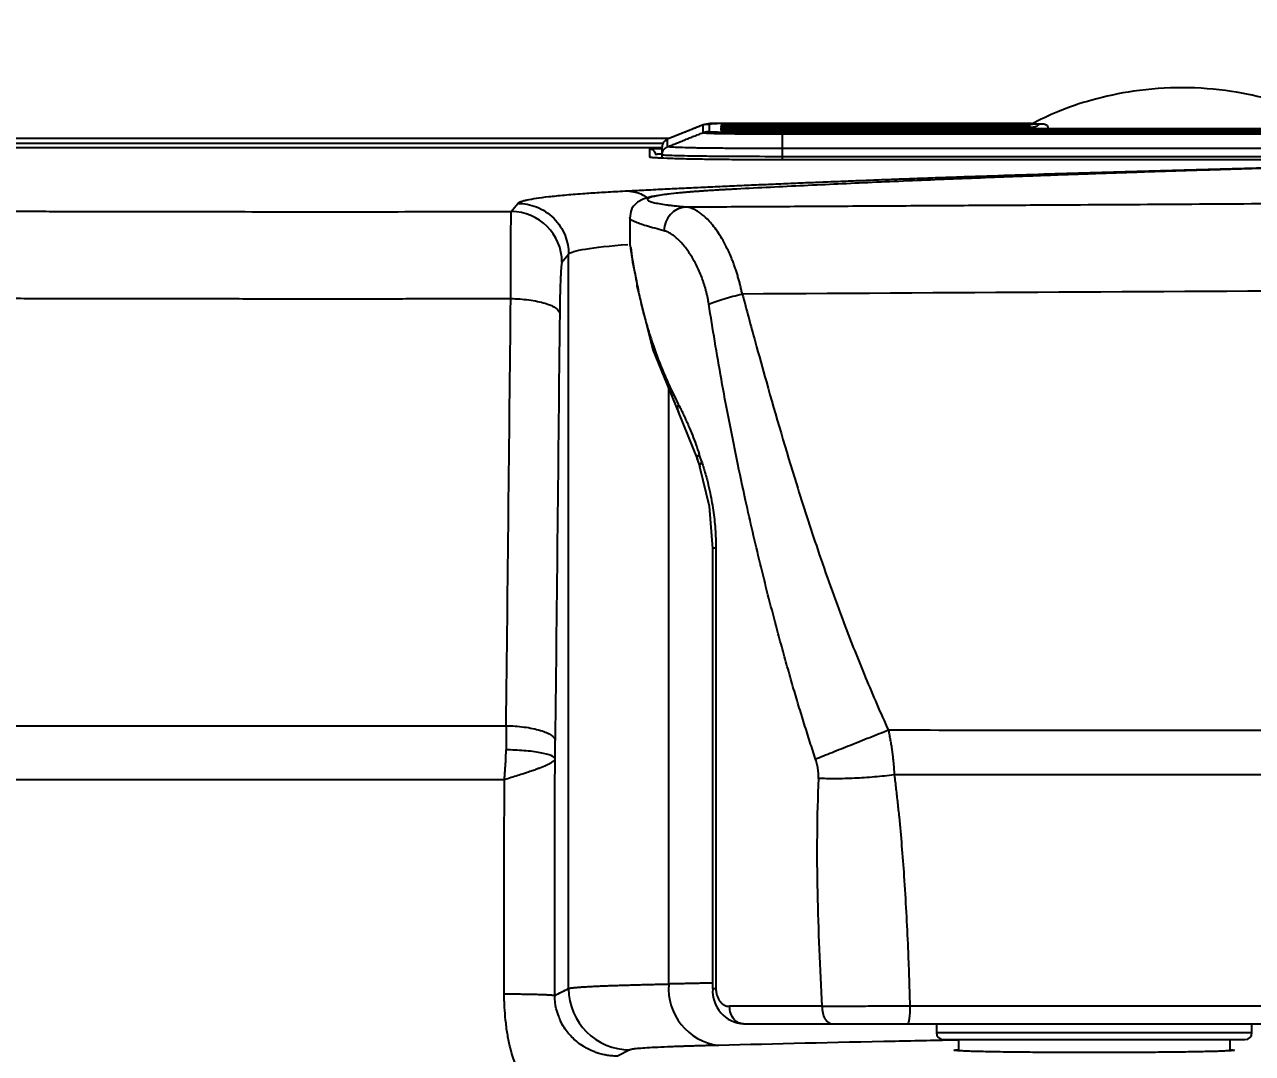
# Model space of a CAD drawing. Extents: x -7692 to 9871, y -72 to 2456.
# Drawn here: x -3556.2 to -3486.2, y 1823.5 to 1882.2 of the extents above; entities that cross this region are included whole.
import ezdxf

# ---------------------------------------------------------------- set-up
doc = ezdxf.new("R2010")
doc.units = 0
doc.header["$LTSCALE"] = 20
doc.header["$MEASUREMENT"] = 0
doc.layers.get('0').update_dxf_attribs({"linetype": 'CONTINUOUS'})
doc.layers.get('DEFPOINTS').update_dxf_attribs({"linetype": 'CONTINUOUS'})
doc.styles.get("Standard").update_dxf_attribs({"font": 'NanumGothic.ttf'})
doc.dimstyles.get("Standard").update_dxf_attribs({"dimtxt": 2.7, "dimasz": 2.5, "dimexe": 1.5, "dimexo": 1.5, "dimgap": 1.5, "dimtad": 1, "dimdec": 0, "dimlfac": 10, "dimzin": 0, "dimdsep": 46, "dimtxsty": 'Standard', "dimcen": 0, "dimclrt": 2, "dimadec": 0, "dimazin": 0, "dimtfac": 1, "dimtdec": 0, "dimtmove": 0, "dimatfit": 3, "dimfxl": 0, "dimtolj": 1, "dimtzin": 0, "dimarcsym": 0})

# ---------------------------------------------------------------- blocks, each defined once
blk = doc.blocks.new('*D16')
at = {"color": 3, "lineweight": -2}
for p, q in [((-3719.226, 1868.657), (-3719.226, 1979.602)), ((-3064.179, 1690.109), (-3064.179, 1979.602)), ((-3699.226, 1974.602), (-3084.179, 1974.602))]:
    blk.add_line(p, q, dxfattribs=at)
at = {"color": 3}
for points in [[(-3699.226, 1977.936), (-3699.226, 1971.269), (-3719.226, 1974.602)], [(-3084.179, 1977.936), (-3084.179, 1971.269), (-3064.179, 1974.602)]]:
    blk.add_solid(points, dxfattribs=at)
at = {"layer": 'DEFPOINTS', "color": 0}
for p in [(-3064.179, 1974.602), (-3719.226, 1867.157), (-3064.179, 1688.609)]:
    blk.add_point(p, dxfattribs=at)
at = {"color": 2, "insert": (-3391.703, 1995.489), "char_height": 20, "attachment_point": 5}
blk.add_mtext('\\A1;655', dxfattribs=at)

msp = doc.modelspace()

# ---------------------------------------------------------------- linework, layer by layer
for p, q in [((-3517.183, 1876.57), (-3517.183, 1876.128)), ((-3498.801, 1876.579), (-3516.626, 1876.579)), ((-3498.815, 1876.562), (-3499.01, 1876.483)), ((-3517.542, 1876.504), (-3519.572, 1875.692)), ((-3517.555, 1876.498), (-3517.555, 1876.057)), ((-3516.526, 1876.445), (-3516.526, 1876.386)), ((-3516.526, 1876.348), (-3516.526, 1876.289)), ((-3516.526, 1876.25), (-3516.526, 1876.191)), ((-3516.476, 1876.135), (-3516.476, 1876.154)), ((-3499.036, 1876.474), (-3515.926, 1876.474)), ((-3515.926, 1876.459), (-3499.082, 1876.459)), ((-3499.594, 1876.377), (-3515.926, 1876.377)), ((-3515.926, 1876.361), (-3498.75, 1876.361)), ((-3461.693, 1876.279), (-3515.926, 1876.279)), ((-3515.926, 1876.264), (-3461.722, 1876.264)), ((-3470.06, 1876.182), (-3515.926, 1876.182)), ((-3515.926, 1876.166), (-3470.06, 1876.166)), ((-3515.668, 1876.556), (-3498.83, 1876.556)), ((-3475.256, 1876.093), (-3515.147, 1876.093)), ((-3476.738, 1876.085), (-3514.591, 1876.085)), ((-3513.026, 1876.063), (-3477.426, 1876.063)), ((-3519.501, 1875.72), (-3699.226, 1875.72)), ((-3519.82, 1875.449), (-3698.951, 1875.449)), ((-3519.876, 1875.195), (-3698.951, 1875.195)), ((-3519.876, 1874.79), (-3519.876, 1875.231)), ((-3519.876, 1874.601), (-3519.876, 1874.79)), ((-3477.426, 1874.506), (-3513.029, 1874.506)), ((-3513.026, 1875.149), (-3513.026, 1874.687)), ((-3477.426, 1875.149), (-3513.026, 1875.149)), ((-3477.426, 1874.687), (-3513.026, 1874.687)), ((-3513.026, 1874.687), (-3513.026, 1874.506)), ((-3477.426, 1874.506), (-3513.026, 1874.506)), ((-3521.726, 1871.216), (-3521.726, 1869.868)), ((-3525.208, 1827.237), (-3525.208, 1869.128)), ((-3519.496, 1827.493), (-3519.496, 1861.461)), ((-3518.955, 1860.137), (-3517.861, 1857.41)), ((-3517.867, 1857.431), (-3517.728, 1856.988)), ((-3516.992, 1852.364), (-3516.992, 1827.215)), ((-3516.806, 1852.36), (-3516.806, 1827.221)), ((-3510.756, 1826.221), (-3516.026, 1826.221)), ((-3505.741, 1826.251), (-3476.314, 1826.251)), ((-3504.226, 1825.221), (-3504.226, 1824.721)), ((-3486.226, 1824.721), (-3486.226, 1825.221)), ((-3504.226, 1824.721), (-3486.226, 1824.721)), ((-3502.976, 1824.322), (-3502.976, 1823.698)), ((-3487.476, 1823.698), (-3487.476, 1824.322)), ((-3521.71, 1823.738), (-3522.427, 1823.38))]:
    msp.add_line(p, q)
at = {"flags": 128}
for points in [[(-3515.926, 1876.259), (-3516.045, 1876.213), (-3516.113, 1876.15)], [(-3515.921, 1876.454), (-3516.042, 1876.408), (-3516.112, 1876.344)], [(-3515.921, 1876.356), (-3516.042, 1876.31), (-3516.112, 1876.246)], [(-3515.816, 1872.834), (-3518.045, 1872.695), (-3519.564, 1872.553), (-3520.453, 1872.418), (-3520.96, 1872.274), (-3521.285, 1872.094), (-3521.508, 1871.869), (-3521.598, 1871.727), (-3521.669, 1871.563), (-3521.725, 1871.182)], [(-3521.666, 1869.501), (-3521.568, 1868.668), (-3521.341, 1867.601)], [(-3521.321, 1867.322), (-3520.403, 1863.666), (-3518.937, 1860.102)], [(-3517.736, 1857.012), (-3517.189, 1854.752), (-3516.992, 1852.331)]]:
    msp.add_lwpolyline(points, dxfattribs=at)
for centre, radius, start, end in [((-3516.416, 1868.936), 7.641, 91.53009, 98.06498), ((-3515.017, 1933.353), 57.279, 268.3086, 269.5955), ((-3516.521, 1876.223), 0.261, 15.06964, 62.37734), ((-3516.521, 1876.125), 0.261, 15.06964, 62.37734), ((-3513.232, 2070.302), 194.239, 269.35407, 270.06076), ((-3518.403, 1870.461), 1.367, 94.41719, 179.91578), ((-3528.49, 1868.657), 2.903, 0.11432, 89.90704), ((-3521.707, 1827.239), 3.501, 180.02766, 269.94623), ((-3516.248, 1827.226), 3.259, 175.30017, 262.65429), ((-3515.114, 1827.098), 1.881, 176.26372, 266.55987), ((-3503.826, 1824.721), 0.4, 180, 270), ((-3486.626, 1824.721), 0.4, 270, 0)]:
    msp.add_arc(centre, radius, start, end)
for points, knots in [([(-3481.643, 1876.55), (-3482.136, 1876.792), (-3483.235, 1877.331), (-3485.16, 1877.979), (-3487.516, 1878.49), (-3490.187, 1878.69), (-3492.869, 1878.501), (-3495.253, 1877.991), (-3497.2, 1877.339), (-3498.311, 1876.794), (-3498.809, 1876.55)], [0, 0, 0, 0, 0.092344, 0.205991, 0.340952, 0.497237, 0.655348, 0.79184, 0.90672, 1, 1, 1, 1]), ([(-3516.626, 1876.579), (-3516.696, 1876.578), (-3516.804, 1876.578), (-3516.934, 1876.577), (-3517.023, 1876.576), (-3517.095, 1876.575), (-3517.164, 1876.573), (-3517.176, 1876.571), (-3517.183, 1876.57)], [0, 0, 0, 0, 0.2394691, 0.3694289, 0.500003, 0.6299635, 0.7605373, 1, 1, 1, 1]), ([(-3498.809, 1876.55), (-3498.812, 1876.556), (-3498.819, 1876.569), (-3498.821, 1876.572), (-3498.817, 1876.565), (-3498.815, 1876.562)], [0, 0, 0, 0, 0.366462, 0.767804, 1, 1, 1, 1]), ([(-3498.344, 1876.569), (-3498.406, 1876.51), (-3498.53, 1876.392), (-3498.677, 1876.372), (-3498.75, 1876.361)], [0, 0, 0, 0, 0.5, 1, 1, 1, 1]), ([(-3498.344, 1876.569), (-3498.275, 1876.569), (-3498.134, 1876.569), (-3497.964, 1876.525), (-3497.884, 1876.438), (-3497.867, 1876.351), (-3497.879, 1876.301), (-3497.885, 1876.276)], [0, 0, 0, 0, 0.271007, 0.557305, 0.783309, 0.891411, 1, 1, 1, 1]), ([(-3517.456, 1876.504), (-3517.473, 1876.503), (-3517.547, 1876.502), (-3517.551, 1876.5), (-3517.555, 1876.498)], [0, 0, 0, 0, 0.2298102, 1, 1, 1, 1]), ([(-3517.555, 1876.057), (-3517.487, 1876.048), (-3517.35, 1876.029), (-3516.303, 1876.006), (-3514.806, 1875.99), (-3513.619, 1875.988), (-3513.026, 1875.987)], [0, 0, 0, 0, 0.250043, 0.500057, 0.750043, 1, 1, 1, 1]), ([(-3517.183, 1876.128), (-3517.161, 1876.12), (-3517.135, 1876.109), (-3516.764, 1876.101), (-3516.708, 1876.1)], [0, 0, 0, 0, 0.849768, 1, 1, 1, 1]), ([(-3516.708, 1876.1), (-3516.487, 1876.094), (-3515.996, 1876.08), (-3514.649, 1876.066), (-3513.567, 1876.064), (-3513.026, 1876.063)], [0, 0, 0, 0, 0.291585, 0.645793, 1, 1, 1, 1]), ([(-3515.926, 1876.474), (-3516.005, 1876.474), (-3516.162, 1876.474), (-3516.361, 1876.477), (-3516.499, 1876.48), (-3516.517, 1876.482), (-3516.526, 1876.483)], [0, 0, 0, 0, 0.249955, 0.50019, 0.750334, 1, 1, 1, 1]), ([(-3516.526, 1876.445), (-3516.516, 1876.447), (-3516.499, 1876.451), (-3516.375, 1876.454), (-3516.25, 1876.457), (-3516.147, 1876.458), (-3516.038, 1876.458), (-3515.963, 1876.459), (-3515.926, 1876.459)], [0, 0, 0, 0, 0.31807, 0.577756, 0.694994, 0.805351, 0.904823, 1, 1, 1, 1]), ([(-3515.926, 1876.377), (-3516.005, 1876.377), (-3516.162, 1876.377), (-3516.36, 1876.379), (-3516.499, 1876.382), (-3516.517, 1876.385), (-3516.526, 1876.386)], [0, 0, 0, 0, 0.249731, 0.499868, 0.750069, 1, 1, 1, 1]), ([(-3516.526, 1876.348), (-3516.516, 1876.35), (-3516.499, 1876.353), (-3516.375, 1876.357), (-3516.25, 1876.359), (-3516.147, 1876.36), (-3516.038, 1876.361), (-3515.963, 1876.361), (-3515.926, 1876.361)], [0, 0, 0, 0, 0.318067, 0.577751, 0.694988, 0.805347, 0.904816, 1, 1, 1, 1]), ([(-3515.926, 1876.279), (-3516.005, 1876.279), (-3516.162, 1876.28), (-3516.36, 1876.282), (-3516.499, 1876.285), (-3516.517, 1876.287), (-3516.526, 1876.289)], [0, 0, 0, 0, 0.249719, 0.499864, 0.750064, 1, 1, 1, 1]), ([(-3516.526, 1876.25), (-3516.516, 1876.252), (-3516.499, 1876.256), (-3516.375, 1876.26), (-3516.25, 1876.262), (-3516.147, 1876.263), (-3516.038, 1876.264), (-3515.963, 1876.264), (-3515.926, 1876.264)], [0, 0, 0, 0, 0.318067, 0.57775, 0.694992, 0.805347, 0.904816, 1, 1, 1, 1]), ([(-3516.526, 1876.191), (-3516.517, 1876.19), (-3516.499, 1876.188), (-3516.36, 1876.184), (-3516.162, 1876.182), (-3516.005, 1876.182), (-3515.926, 1876.182)], [0, 0, 0, 0, 0.249929, 0.500135, 0.750281, 1, 1, 1, 1]), ([(-3516.476, 1876.154), (-3516.468, 1876.155), (-3516.452, 1876.159), (-3516.346, 1876.162), (-3516.233, 1876.164), (-3516.138, 1876.165), (-3516.034, 1876.166), (-3515.962, 1876.166), (-3515.926, 1876.166)], [0, 0, 0, 0, 0.300747, 0.56477, 0.682153, 0.794677, 0.899298, 1, 1, 1, 1]), ([(-3516.476, 1876.135), (-3516.456, 1876.13), (-3516.415, 1876.121), (-3516.09, 1876.108), (-3515.599, 1876.096), (-3515.141, 1876.09), (-3514.912, 1876.087)], [0, 0, 0, 0, 0.249895, 0.500001, 0.750106, 1, 1, 1, 1]), ([(-3516.314, 1876.549), (-3516.309, 1876.55), (-3516.264, 1876.551), (-3516.117, 1876.553), (-3515.899, 1876.556), (-3515.741, 1876.556), (-3515.668, 1876.556)], [0, 0, 0, 0, 0.043487, 0.412912, 0.731168, 1, 1, 1, 1]), ([(-3515.926, 1876.371), (-3515.926, 1876.384), (-3515.926, 1876.409), (-3515.926, 1876.436), (-3515.926, 1876.455), (-3515.926, 1876.457), (-3515.926, 1876.459)], [0, 0, 0, 0, 0.249975, 0.499979, 0.750006, 1, 1, 1, 1]), ([(-3515.926, 1876.166), (-3515.926, 1876.165), (-3515.926, 1876.163), (-3515.926, 1876.148), (-3515.926, 1876.125), (-3515.926, 1876.104), (-3515.926, 1876.093)], [0, 0, 0, 0, 0.250019, 0.499999, 0.750004, 1, 1, 1, 1]), ([(-3514.591, 1876.085), (-3514.649, 1876.085), (-3514.764, 1876.085), (-3514.863, 1876.086), (-3514.912, 1876.087)], [0, 0, 0, 0, 0.499925, 1, 1, 1, 1]), ([(-3499.594, 1876.377), (-3499.459, 1876.385), (-3499.188, 1876.401), (-3498.936, 1876.5), (-3498.809, 1876.55)], [0, 0, 0, 0, 0.4974678, 1, 1, 1, 1]), ([(-3519.562, 1875.695), (-3519.606, 1875.673), (-3519.695, 1875.628), (-3519.795, 1875.515), (-3519.863, 1875.38), (-3519.872, 1875.281), (-3519.876, 1875.231)], [0, 0, 0, 0, 0.249999, 0.499997, 0.750008, 1, 1, 1, 1]), ([(-3519.876, 1874.79), (-3519.872, 1874.839), (-3519.863, 1874.939), (-3519.795, 1875.074), (-3519.695, 1875.187), (-3519.606, 1875.232), (-3519.562, 1875.254)], [0, 0, 0, 0, 0.249991, 0.499997, 0.750009, 1, 1, 1, 1]), ([(-3513.026, 1875.149), (-3513.166, 1875.149), (-3513.705, 1875.149), (-3514.565, 1875.153), (-3515.439, 1875.159), (-3516.217, 1875.164), (-3516.935, 1875.17), (-3517.591, 1875.178), (-3518.126, 1875.188), (-3518.65, 1875.201), (-3519.121, 1875.218), (-3519.486, 1875.235), (-3519.535, 1875.247), (-3519.562, 1875.254)], [0, 0, 0, 0, 0.04107, 0.157591, 0.25304, 0.309983, 0.40874, 0.500158, 0.56246, 0.642032, 0.762592, 0.870625, 1, 1, 1, 1]), ([(-3521.842, 1872.74), (-3521.488, 1872.758), (-3520.78, 1872.794), (-3519.707, 1872.847), (-3518.627, 1872.899), (-3517.538, 1872.95), (-3516.441, 1873.001), (-3515.336, 1873.05), (-3514.223, 1873.099), (-3513.101, 1873.148), (-3511.972, 1873.195), (-3510.833, 1873.242), (-3509.687, 1873.288), (-3508.533, 1873.334), (-3507.37, 1873.378), (-3506.199, 1873.422), (-3505.02, 1873.466), (-3503.832, 1873.508), (-3501.335, 1873.596), (-3497.471, 1873.724), (-3492.143, 1873.883), (-3486.679, 1874.031), (-3481.078, 1874.169), (-3475.345, 1874.296), (-3469.482, 1874.413), (-3463.492, 1874.521), (-3458.515, 1874.601), (-3454.62, 1874.66), (-3451.855, 1874.699), (-3449.067, 1874.737), (-3446.257, 1874.773), (-3443.425, 1874.808), (-3440.572, 1874.842), (-3437.695, 1874.874), (-3434.798, 1874.904), (-3432.849, 1874.924), (-3431.875, 1874.933)], [0, 0, 0, 0, 0.014703, 0.0294, 0.044092, 0.058779, 0.073463, 0.088143, 0.102821, 0.117496, 0.132169, 0.146841, 0.161512, 0.176183, 0.190854, 0.205526, 0.220199, 0.234874, 0.249551, 0.312174, 0.374726, 0.437247, 0.499779, 0.562375, 0.624957, 0.687565, 0.750239, 0.777975, 0.805706, 0.833436, 0.861169, 0.888909, 0.916658, 0.944421, 0.9722, 1, 1, 1, 1]), ([(-3520.576, 1875.13), (-3520.539, 1875.137), (-3520.485, 1875.147), (-3520.022, 1875.155), (-3519.876, 1875.157)], [0, 0, 0, 0, 0.683331, 1, 1, 1, 1]), ([(-3520.576, 1875.13), (-3520.505, 1875.13), (-3520.422, 1875.101), (-3520.305, 1874.984), (-3520.276, 1874.901), (-3520.276, 1874.83)], [0, 0, 0, 0, 0.5, 0.5, 1, 1, 1, 1]), ([(-3513.026, 1874.506), (-3513.111, 1874.506), (-3513.28, 1874.506), (-3513.532, 1874.506), (-3513.784, 1874.507), (-3514.036, 1874.507), (-3514.43, 1874.509), (-3514.963, 1874.511), (-3515.791, 1874.517), (-3516.679, 1874.526), (-3517.586, 1874.539), (-3518.509, 1874.556), (-3519.424, 1874.58), (-3520.019, 1874.605), (-3520.327, 1874.625), (-3520.458, 1874.637), (-3520.531, 1874.647), (-3520.569, 1874.656), (-3520.574, 1874.662), (-3520.576, 1874.665)], [0, 0, 0, 0, 0.021414, 0.042773, 0.064099, 0.085417, 0.106751, 0.165105, 0.223341, 0.326306, 0.411043, 0.497233, 0.635535, 0.773476, 0.832468, 0.891798, 0.927719, 0.963748, 1, 1, 1, 1]), ([(-3520.276, 1874.83), (-3520.252, 1874.834), (-3520.205, 1874.841), (-3520.057, 1874.849), (-3519.892, 1874.852), (-3519.876, 1874.853)], [0, 0, 0, 0, 0.502387, 0.951824, 1, 1, 1, 1]), ([(-3513.026, 1874.687), (-3513.9, 1874.689), (-3515.231, 1874.691), (-3516.822, 1874.704), (-3518.124, 1874.719), (-3519.124, 1874.741), (-3519.763, 1874.766), (-3519.837, 1874.781), (-3519.876, 1874.79)], [0, 0, 0, 0, 0.242814, 0.369674, 0.499799, 0.708813, 0.844239, 1, 1, 1, 1]), ([(-3482.062, 1874.12), (-3482.476, 1874.108), (-3483.302, 1874.086), (-3484.532, 1874.051), (-3485.755, 1874.015), (-3486.971, 1873.979), (-3488.18, 1873.943), (-3489.381, 1873.906), (-3490.575, 1873.868), (-3491.761, 1873.83), (-3492.941, 1873.791), (-3494.112, 1873.751), (-3495.277, 1873.711), (-3496.434, 1873.671), (-3497.584, 1873.629), (-3498.727, 1873.587), (-3500.904, 1873.505), (-3504.073, 1873.38), (-3507.458, 1873.235), (-3510.094, 1873.115), (-3512.027, 1873.023), (-3513.952, 1872.928), (-3515.219, 1872.863), (-3515.856, 1872.83)], [0, 0, 0, 0, 0.033456, 0.066904, 0.100345, 0.133781, 0.167212, 0.20064, 0.234065, 0.267489, 0.300914, 0.334339, 0.367767, 0.401199, 0.434635, 0.468076, 0.501525, 0.627068, 0.752758, 0.813714, 0.875236, 0.937328, 1, 1, 1, 1]), ([(-3528.106, 1872.026), (-3528.099, 1872.034), (-3528.084, 1872.049), (-3528.051, 1872.071), (-3528.01, 1872.093), (-3527.961, 1872.116), (-3527.902, 1872.138), (-3527.835, 1872.159), (-3527.759, 1872.181), (-3527.674, 1872.203), (-3527.47, 1872.249), (-3527.072, 1872.32), (-3526.358, 1872.413), (-3525.476, 1872.501), (-3524.64, 1872.569), (-3523.948, 1872.618), (-3523.462, 1872.649), (-3522.95, 1872.68), (-3522.412, 1872.711), (-3522.032, 1872.731), (-3521.842, 1872.74)], [0, 0, 0, 0, 0.028006, 0.055925, 0.083764, 0.11153, 0.13923, 0.166873, 0.194465, 0.222015, 0.24953, 0.37424, 0.500223, 0.626082, 0.750805, 0.800279, 0.849892, 0.899687, 0.949708, 1, 1, 1, 1]), ([(-3521.842, 1872.74), (-3521.547, 1872.702), (-3521.151, 1872.65), (-3520.808, 1872.405), (-3520.72, 1872.342)], [0, 0, 0, 0, 0.742677, 1, 1, 1, 1]), ([(-3515.856, 1872.83), (-3515.957, 1872.824), (-3516.16, 1872.814), (-3516.454, 1872.797), (-3516.739, 1872.781), (-3517.014, 1872.764), (-3517.28, 1872.747), (-3517.536, 1872.729), (-3517.783, 1872.712), (-3518.021, 1872.694), (-3518.249, 1872.676), (-3518.467, 1872.658), (-3518.676, 1872.639), (-3518.876, 1872.621), (-3519.208, 1872.588), (-3519.629, 1872.54), (-3520.068, 1872.475), (-3520.396, 1872.41), (-3520.613, 1872.344), (-3520.72, 1872.277), (-3520.717, 1872.211), (-3520.607, 1872.144), (-3520.39, 1872.078), (-3520.071, 1872.012), (-3519.721, 1871.958), (-3519.392, 1871.916), (-3519.123, 1871.885), (-3518.831, 1871.854), (-3518.616, 1871.833), (-3518.509, 1871.823)], [0, 0, 0, 0, 0.020239, 0.040409, 0.060516, 0.080569, 0.100576, 0.120544, 0.140482, 0.160398, 0.180299, 0.200195, 0.220092, 0.24, 0.259926, 0.324391, 0.388654, 0.451997, 0.515168, 0.57743, 0.63954, 0.700752, 0.761812, 0.82199, 0.881983, 0.911573, 0.941082, 0.970546, 1, 1, 1, 1]), ([(-3528.106, 1872.026), (-3527.765, 1872.025), (-3527.396, 1871.963), (-3526.683, 1871.68), (-3526.341, 1871.459), (-3525.775, 1870.893), (-3525.554, 1870.551), (-3525.271, 1869.838), (-3525.208, 1869.47), (-3525.208, 1869.128)], [0, 0, 0, 0, 0.25, 0.25, 0.5, 0.5, 0.75, 0.75, 1, 1, 1, 1]), ([(-3518.509, 1871.823), (-3517.132, 1871.831), (-3514.388, 1871.846), (-3510.285, 1871.869), (-3506.208, 1871.892), (-3502.155, 1871.915), (-3497.202, 1871.943), (-3491.342, 1871.978), (-3484.566, 1872.019), (-3480.051, 1872.046), (-3477.793, 1872.06)], [0, 0, 0, 0, 0.101267, 0.20194, 0.302021, 0.401509, 0.500404, 0.6669, 0.833431, 1, 1, 1, 1]), ([(-3515.303, 1866.855), (-3515.319, 1866.931), (-3515.351, 1867.084), (-3515.405, 1867.314), (-3515.464, 1867.548), (-3515.53, 1867.784), (-3515.601, 1868.024), (-3515.679, 1868.265), (-3515.763, 1868.506), (-3515.916, 1868.911), (-3516.2, 1869.562), (-3516.65, 1870.35), (-3517.146, 1870.987), (-3517.532, 1871.35), (-3517.799, 1871.545), (-3517.99, 1871.659), (-3518.172, 1871.742), (-3518.345, 1871.798), (-3518.455, 1871.815), (-3518.509, 1871.823)], [0, 0, 0, 0, 0.02671, 0.054326, 0.082847, 0.112271, 0.14259, 0.173796, 0.205877, 0.238823, 0.339761, 0.489458, 0.636141, 0.746777, 0.800715, 0.852979, 0.9036, 0.952605, 1, 1, 1, 1]), ([(-3570.92, 1871.634), (-3570.379, 1871.632), (-3569.296, 1871.626), (-3567.67, 1871.618), (-3566.043, 1871.611), (-3564.416, 1871.603), (-3562.788, 1871.597), (-3561.158, 1871.591), (-3559.528, 1871.585), (-3557.897, 1871.58), (-3556.265, 1871.575), (-3554.633, 1871.57), (-3552.999, 1871.566), (-3551.364, 1871.563), (-3549.263, 1871.559), (-3546.694, 1871.555), (-3543.659, 1871.552), (-3540.623, 1871.551), (-3537.588, 1871.551), (-3534.553, 1871.552), (-3531.519, 1871.555), (-3529.496, 1871.559), (-3528.485, 1871.56)], [0, 0, 0, 0, 0.0384796, 0.0769529, 0.1154215, 0.1538869, 0.1923504, 0.2308137, 0.269278, 0.3077449, 0.3462159, 0.3846924, 0.4231758, 0.4616677, 0.5001695, 0.5716125, 0.643027, 0.7144224, 0.785808, 0.8571933, 0.9285875, 1, 1, 1, 1]), ([(-3528.508, 1866.596), (-3528.508, 1866.68), (-3528.508, 1866.849), (-3528.508, 1867.101), (-3528.507, 1867.354), (-3528.507, 1867.607), (-3528.506, 1867.859), (-3528.506, 1868.11), (-3528.505, 1868.358), (-3528.505, 1868.604), (-3528.504, 1868.845), (-3528.504, 1869.082), (-3528.503, 1869.312), (-3528.502, 1869.536), (-3528.501, 1869.752), (-3528.501, 1869.959), (-3528.499, 1870.303), (-3528.496, 1870.77), (-3528.493, 1871.14), (-3528.49, 1871.351), (-3528.489, 1871.457), (-3528.487, 1871.53), (-3528.486, 1871.55), (-3528.485, 1871.56)], [0, 0, 0, 0, 0.030522, 0.061624, 0.093296, 0.125528, 0.158304, 0.191609, 0.225425, 0.25973, 0.294501, 0.329713, 0.365337, 0.401344, 0.437701, 0.474374, 0.511325, 0.630328, 0.773123, 0.831232, 0.888492, 0.944784, 1, 1, 1, 1]), ([(-3519.77, 1870.463), (-3520.126, 1870.557), (-3520.855, 1870.75), (-3521.423, 1870.959), (-3521.697, 1871.114), (-3521.706, 1871.185), (-3521.709, 1871.216)], [0, 0, 0, 0, 0.301704, 0.617207, 0.835317, 1, 1, 1, 1]), ([(-3517.209, 1866.277), (-3517.219, 1866.339), (-3517.239, 1866.465), (-3517.275, 1866.65), (-3517.315, 1866.834), (-3517.36, 1867.016), (-3517.409, 1867.196), (-3517.462, 1867.374), (-3517.52, 1867.55), (-3517.647, 1867.912), (-3517.87, 1868.434), (-3518.217, 1869.056), (-3518.598, 1869.592), (-3518.931, 1869.948), (-3519.197, 1870.171), (-3519.393, 1870.305), (-3519.585, 1870.406), (-3519.708, 1870.444), (-3519.77, 1870.463)], [0, 0, 0, 0, 0.0268513, 0.0538067, 0.0809162, 0.1082286, 0.1357919, 0.1636527, 0.1918561, 0.2204456, 0.3417895, 0.4668108, 0.5987689, 0.7320152, 0.799546, 0.8664859, 0.9331857, 1, 1, 1, 1]), ([(-3525.208, 1869.128), (-3525.13, 1869.23), (-3524.804, 1869.328), (-3523.671, 1869.516), (-3522.865, 1869.605), (-3521.837, 1869.687)], [0, 0, 0, 0, 0.5, 0.5, 1, 1, 1, 1]), ([(-3521.715, 1869.868), (-3521.719, 1869.855), (-3521.734, 1869.805), (-3521.676, 1869.49), (-3521.63, 1869.031), (-3521.455, 1868.157), (-3521.316, 1867.466)], [0, 0, 0, 0, 0.071571, 0.251011, 0.408388, 1, 1, 1, 1]), ([(-3525.587, 1868.663), (-3525.589, 1868.659), (-3525.593, 1868.652), (-3525.6, 1868.63), (-3525.607, 1868.599), (-3525.613, 1868.56), (-3525.62, 1868.512), (-3525.631, 1868.409), (-3525.647, 1868.21), (-3525.667, 1867.851), (-3525.685, 1867.403), (-3525.698, 1866.942), (-3525.707, 1866.515), (-3525.713, 1866.145), (-3525.716, 1865.886), (-3525.718, 1865.755)], [0, 0, 0, 0, 0.038014, 0.075855, 0.113604, 0.151343, 0.189155, 0.227122, 0.358072, 0.489091, 0.622865, 0.756679, 0.83787, 0.918703, 1, 1, 1, 1]), ([(-3521.316, 1867.466), (-3521.319, 1867.413), (-3521.326, 1867.308), (-3521.296, 1867.178), (-3521.238, 1867.117), (-3521.218, 1867.096)], [0, 0, 0, 0, 0.408254, 0.794484, 1, 1, 1, 1]), ([(-3521.316, 1867.466), (-3521.285, 1867.303), (-3521.223, 1866.979), (-3521.119, 1866.501), (-3521.009, 1866.036), (-3520.892, 1865.583), (-3520.77, 1865.143), (-3520.643, 1864.715), (-3520.512, 1864.3), (-3520.321, 1863.732), (-3520.06, 1863.02), (-3519.712, 1862.172), (-3519.347, 1861.359), (-3519.082, 1860.834), (-3518.951, 1860.575)], [0, 0, 0, 0, 0.06976, 0.137869, 0.204327, 0.269135, 0.332294, 0.393802, 0.453662, 0.511873, 0.640333, 0.764504, 0.884391, 1, 1, 1, 1]), ([(-3517.209, 1866.277), (-3517.1, 1866.327), (-3516.966, 1866.38), (-3516.668, 1866.486), (-3516.505, 1866.539), (-3516.257, 1866.613), (-3516.173, 1866.637), (-3516.008, 1866.683), (-3515.927, 1866.705), (-3515.671, 1866.771), (-3515.488, 1866.815), (-3515.303, 1866.855)], [0, 0, 0, 0, 0.25, 0.25, 0.5, 0.5, 0.625, 0.625, 0.75, 0.75, 1, 1, 1, 1]), ([(-3515.303, 1866.855), (-3515.058, 1865.949), (-3514.606, 1864.276), (-3513.605, 1860.659), (-3512.447, 1856.693), (-3510.969, 1852.111), (-3509.835, 1848.942), (-3508.901, 1846.517), (-3508.276, 1844.971), (-3507.636, 1843.459), (-3507.189, 1842.462), (-3506.965, 1841.965)], [0, 0, 0, 0, 0.1075046, 0.1984617, 0.4295833, 0.5800274, 0.748351, 0.8132989, 0.8759544, 0.9380993, 1, 1, 1, 1]), ([(-3571.709, 1866.662), (-3571.152, 1866.659), (-3570.038, 1866.654), (-3568.366, 1866.647), (-3566.695, 1866.641), (-3565.025, 1866.634), (-3563.355, 1866.628), (-3561.685, 1866.623), (-3560.016, 1866.618), (-3558.348, 1866.613), (-3556.681, 1866.609), (-3555.014, 1866.605), (-3553.348, 1866.601), (-3551.683, 1866.598), (-3550.019, 1866.595), (-3548.356, 1866.593), (-3546.695, 1866.591), (-3545.034, 1866.59), (-3543.375, 1866.589), (-3541.717, 1866.588), (-3540.061, 1866.588), (-3538.405, 1866.588), (-3536.752, 1866.588), (-3535.1, 1866.589), (-3533.449, 1866.59), (-3531.801, 1866.592), (-3530.154, 1866.594), (-3529.057, 1866.596), (-3528.508, 1866.596)], [0, 0, 0, 0, 0.038885, 0.077737, 0.116555, 0.155338, 0.194089, 0.232805, 0.271487, 0.310136, 0.34875, 0.387331, 0.425878, 0.464391, 0.50287, 0.541315, 0.579726, 0.618103, 0.656446, 0.694755, 0.73303, 0.771271, 0.809478, 0.847651, 0.885789, 0.923894, 0.961964, 1, 1, 1, 1]), ([(-3528.508, 1866.596), (-3528.174, 1866.59), (-3527.82, 1866.565), (-3527.141, 1866.474), (-3526.818, 1866.408), (-3526.284, 1866.246), (-3526.073, 1866.15), (-3525.796, 1865.952), (-3525.728, 1865.85), (-3525.718, 1865.755)], [0, 0, 0, 0, 0.25, 0.25, 0.5, 0.5, 0.75, 0.75, 1, 1, 1, 1]), ([(-3511.118, 1840.311), (-3511.226, 1840.643), (-3511.447, 1841.315), (-3511.77, 1842.34), (-3512.093, 1843.396), (-3512.415, 1844.483), (-3512.737, 1845.601), (-3513.057, 1846.75), (-3513.588, 1848.712), (-3514.294, 1851.483), (-3515.029, 1854.658), (-3515.617, 1857.411), (-3516.077, 1859.716), (-3516.494, 1861.958), (-3516.872, 1864.136), (-3517.098, 1865.571), (-3517.209, 1866.277)], [0, 0, 0, 0, 0.039136, 0.079376, 0.120721, 0.163171, 0.20673, 0.251398, 0.297177, 0.435181, 0.572937, 0.663735, 0.751831, 0.837234, 0.919953, 1, 1, 1, 1]), ([(-3518.951, 1860.575), (-3518.971, 1860.512), (-3519.008, 1860.388), (-3518.998, 1860.233), (-3518.958, 1860.154), (-3518.942, 1860.123)], [0, 0, 0, 0, 0.391308, 0.760849, 1, 1, 1, 1]), ([(-3518.951, 1860.575), (-3518.911, 1860.496), (-3518.83, 1860.339), (-3518.71, 1860.094), (-3518.592, 1859.843), (-3518.475, 1859.587), (-3518.326, 1859.245), (-3518.147, 1858.81), (-3517.945, 1858.275), (-3517.821, 1857.902), (-3517.759, 1857.717)], [0, 0, 0, 0, 0.095163, 0.189789, 0.283949, 0.377719, 0.471171, 0.6498, 0.825884, 1, 1, 1, 1]), ([(-3517.863, 1857.433), (-3517.866, 1857.438), (-3517.886, 1857.479), (-3517.863, 1857.576), (-3517.794, 1857.669), (-3517.759, 1857.717)], [0, 0, 0, 0, 0.072713, 0.526383, 1, 1, 1, 1]), ([(-3517.617, 1857.279), (-3517.653, 1857.232), (-3517.723, 1857.138), (-3517.747, 1857.039), (-3517.726, 1856.996), (-3517.722, 1856.988)], [0, 0, 0, 0, 0.462152, 0.899366, 1, 1, 1, 1]), ([(-3517.617, 1857.279), (-3517.589, 1857.194), (-3517.534, 1857.025), (-3517.456, 1856.767), (-3517.383, 1856.51), (-3517.285, 1856.147), (-3517.17, 1855.67), (-3517.055, 1855.095), (-3516.962, 1854.535), (-3516.893, 1853.993), (-3516.843, 1853.45), (-3516.812, 1852.906), (-3516.808, 1852.542), (-3516.806, 1852.36)], [0, 0, 0, 0, 0.057577, 0.114296, 0.170202, 0.225338, 0.34754, 0.469788, 0.577767, 0.68437, 0.79, 0.89507, 1, 1, 1, 1]), ([(-3516.806, 1852.36), (-3516.852, 1852.36), (-3516.944, 1852.36), (-3516.997, 1852.36), (-3516.987, 1852.36), (-3516.985, 1852.36)], [0, 0, 0, 0, 0.446465, 0.892933, 1, 1, 1, 1]), ([(-3569.491, 1842.231), (-3569.007, 1842.231), (-3567.783, 1842.231), (-3565.559, 1842.23), (-3562.562, 1842.23), (-3558.788, 1842.23), (-3554.238, 1842.229), (-3549.041, 1842.229), (-3543.729, 1842.229), (-3538.833, 1842.229), (-3534.753, 1842.23), (-3531.49, 1842.23), (-3529.587, 1842.23), (-3528.771, 1842.23)], [0, 0, 0, 0, 0.035784, 0.090574, 0.16437, 0.257171, 0.368976, 0.499786, 0.639825, 0.759867, 0.859911, 0.939956, 1, 1, 1, 1]), ([(-3528.771, 1842.23), (-3528.441, 1842.223), (-3528.09, 1842.199), (-3527.414, 1842.11), (-3527.091, 1842.045), (-3526.552, 1841.883), (-3526.339, 1841.787), (-3526.057, 1841.588), (-3525.987, 1841.485), (-3525.976, 1841.389)], [0, 0, 0, 0, 0.25, 0.25, 0.5, 0.5, 0.75, 0.75, 1, 1, 1, 1]), ([(-3506.965, 1841.965), (-3507.31, 1841.83), (-3507.669, 1841.688), (-3508.398, 1841.4), (-3508.767, 1841.253), (-3509.49, 1840.965), (-3509.843, 1840.824), (-3510.513, 1840.555), (-3510.829, 1840.428), (-3511.118, 1840.311)], [0, 0, 0, 0, 0.25, 0.25, 0.5, 0.5, 0.75, 0.75, 1, 1, 1, 1]), ([(-3476.401, 1841.958), (-3481.49, 1841.959), (-3486.581, 1841.96), (-3496.769, 1841.962), (-3501.866, 1841.965), (-3506.965, 1841.965)], [0, 0, 0, 0, 0.5, 0.5, 1, 1, 1, 1]), ([(-3506.965, 1841.965), (-3506.946, 1841.873), (-3506.908, 1841.689), (-3506.856, 1841.409), (-3506.809, 1841.128), (-3506.766, 1840.846), (-3506.729, 1840.562), (-3506.697, 1840.277), (-3506.669, 1839.992), (-3506.647, 1839.706), (-3506.636, 1839.516), (-3506.63, 1839.421)], [0, 0, 0, 0, 0.112096, 0.224005, 0.335703, 0.447163, 0.558359, 0.669267, 0.779859, 0.890111, 1, 1, 1, 1]), ([(-3528.874, 1839.142), (-3528.866, 1839.238), (-3528.852, 1839.417), (-3528.833, 1839.666), (-3528.818, 1839.878), (-3528.8, 1840.149), (-3528.783, 1840.469), (-3528.779, 1840.73), (-3528.777, 1840.849)], [0, 0, 0, 0, 0.167285, 0.313019, 0.437106, 0.539484, 0.789398, 1, 1, 1, 1]), ([(-3525.985, 1840.342), (-3525.996, 1840.399), (-3526.066, 1840.461), (-3526.348, 1840.581), (-3526.561, 1840.639), (-3527.099, 1840.737), (-3527.422, 1840.776), (-3528.097, 1840.83), (-3528.448, 1840.845), (-3528.777, 1840.849)], [0, 0, 0, 0, 0.25, 0.25, 0.5, 0.5, 0.75, 0.75, 1, 1, 1, 1]), ([(-3525.985, 1840.342), (-3525.988, 1840.329), (-3525.994, 1840.305), (-3526.017, 1840.267), (-3526.051, 1840.227), (-3526.097, 1840.186), (-3526.156, 1840.143), (-3526.269, 1840.072), (-3526.479, 1839.964), (-3526.767, 1839.845), (-3527.047, 1839.739), (-3527.284, 1839.654), (-3527.538, 1839.569), (-3527.814, 1839.478), (-3528.241, 1839.347), (-3528.616, 1839.226), (-3528.874, 1839.142)], [0, 0, 0, 0, 0.038951, 0.0787971, 0.1194951, 0.1609942, 0.2032366, 0.2461571, 0.3646884, 0.4951222, 0.548101, 0.6207395, 0.6952521, 0.7468338, 0.8262016, 1, 1, 1, 1]), ([(-3526, 1826.842), (-3525.999, 1826.915), (-3525.998, 1827.167), (-3525.999, 1827.706), (-3525.998, 1828.565), (-3525.997, 1829.745), (-3525.995, 1831.245), (-3525.993, 1833.065), (-3525.991, 1835.206), (-3525.988, 1837.667), (-3525.986, 1839.414), (-3525.985, 1840.342)], [0, 0, 0, 0, 0.016263, 0.056131, 0.119757, 0.207151, 0.318263, 0.453103, 0.611673, 0.793972, 1, 1, 1, 1]), ([(-3510.959, 1839.224), (-3510.957, 1839.276), (-3510.955, 1839.379), (-3510.961, 1839.534), (-3510.976, 1839.689), (-3510.999, 1839.845), (-3511.03, 1840), (-3511.069, 1840.157), (-3511.101, 1840.259), (-3511.118, 1840.311)], [0, 0, 0, 0, 0.138481, 0.277417, 0.417429, 0.559123, 0.703083, 0.849866, 1, 1, 1, 1]), ([(-3528.874, 1839.142), (-3529.388, 1839.142), (-3530.649, 1839.142), (-3532.889, 1839.142), (-3535.825, 1839.142), (-3540.569, 1839.141), (-3546.815, 1839.14), (-3552.854, 1839.14), (-3557.341, 1839.141), (-3560.355, 1839.141), (-3563.366, 1839.141), (-3566.375, 1839.141), (-3568.379, 1839.141), (-3569.38, 1839.141)], [0, 0, 0, 0, 0.038059, 0.093286, 0.165682, 0.255244, 0.444119, 0.627618, 0.702094, 0.776571, 0.851047, 0.925524, 1, 1, 1, 1]), ([(-3528.888, 1826.932), (-3528.888, 1827.206), (-3528.887, 1827.785), (-3528.886, 1828.587), (-3528.885, 1829.379), (-3528.885, 1830.13), (-3528.883, 1830.923), (-3528.88, 1833.927), (-3528.877, 1836.667), (-3528.874, 1839.142)], [0, 0, 0, 0, 0.06721, 0.142347, 0.196931, 0.261855, 0.326783, 0.391712, 1, 1, 1, 1]), ([(-3510.959, 1839.224), (-3511.049, 1837.071), (-3511.062, 1834.901), (-3510.975, 1830.56), (-3510.875, 1828.389), (-3510.756, 1826.221)], [0, 0, 0, 0, 0.5, 0.5, 1, 1, 1, 1]), ([(-3506.63, 1839.421), (-3506.997, 1839.375), (-3507.377, 1839.336), (-3508.14, 1839.271), (-3508.524, 1839.246), (-3509.274, 1839.211), (-3509.64, 1839.203), (-3510.332, 1839.201), (-3510.659, 1839.209), (-3510.959, 1839.224)], [0, 0, 0, 0, 0.25, 0.25, 0.5, 0.5, 0.75, 0.75, 1, 1, 1, 1]), ([(-3476.373, 1839.429), (-3477.333, 1839.429), (-3479.852, 1839.428), (-3484.892, 1839.426), (-3490.989, 1839.424), (-3497.361, 1839.423), (-3502.406, 1839.422), (-3505.435, 1839.421), (-3506.63, 1839.421)], [0, 0, 0, 0, 0.095327, 0.249999, 0.500003, 0.700006, 0.881614, 1, 1, 1, 1]), ([(-3506.63, 1839.421), (-3506.597, 1839.156), (-3506.532, 1838.625), (-3506.443, 1837.827), (-3506.33, 1836.747), (-3506.204, 1835.355), (-3506.015, 1832.857), (-3505.887, 1830.382), (-3505.792, 1827.915), (-3505.758, 1826.822), (-3505.741, 1826.251)], [0, 0, 0, 0, 0.060622, 0.121443, 0.182466, 0.307332, 0.438979, 0.751537, 0.870198, 1, 1, 1, 1]), ([(-3522.123, 1818.523), (-3522.218, 1818.524), (-3522.404, 1818.525), (-3522.679, 1818.538), (-3522.942, 1818.558), (-3523.196, 1818.587), (-3523.439, 1818.625), (-3523.723, 1818.681), (-3524.051, 1818.766), (-3524.54, 1818.933), (-3525.357, 1819.307), (-3526.398, 1820.054), (-3527.39, 1821.191), (-3528.125, 1822.505), (-3528.514, 1823.686), (-3528.711, 1824.674), (-3528.809, 1825.419), (-3528.854, 1826.053), (-3528.878, 1826.495), (-3528.887, 1826.746), (-3528.887, 1826.872), (-3528.888, 1826.932)], [0, 0, 0, 0, 0.02347, 0.046107, 0.067935, 0.088981, 0.109276, 0.128852, 0.160506, 0.192967, 0.256618, 0.382284, 0.506345, 0.626599, 0.752187, 0.811846, 0.87566, 0.937769, 0.968886, 0.985061, 1, 1, 1, 1]), ([(-3528.888, 1826.932), (-3528.828, 1826.932), (-3528.707, 1826.932), (-3528.525, 1826.931), (-3528.341, 1826.929), (-3528.157, 1826.927), (-3527.972, 1826.925), (-3527.79, 1826.922), (-3527.61, 1826.919), (-3527.435, 1826.916), (-3527.265, 1826.912), (-3527.102, 1826.908), (-3526.948, 1826.904), (-3526.803, 1826.9), (-3526.668, 1826.895), (-3526.544, 1826.89), (-3526.433, 1826.885), (-3526.334, 1826.879), (-3526.248, 1826.874), (-3526.175, 1826.869), (-3526.115, 1826.863), (-3526.067, 1826.858), (-3526.033, 1826.852), (-3526.009, 1826.847), (-3526.003, 1826.843), (-3526, 1826.842)], [0, 0, 0, 0, 0.039897, 0.08068, 0.122298, 0.164695, 0.207803, 0.251548, 0.295848, 0.340613, 0.38575, 0.431158, 0.476733, 0.52237, 0.567961, 0.613402, 0.658587, 0.703416, 0.747792, 0.791626, 0.834834, 0.877339, 0.919074, 0.959978, 1, 1, 1, 1]), ([(-3525.762, 1825.65), (-3525.82, 1825.792), (-3525.969, 1826.159), (-3525.988, 1826.582), (-3526, 1826.842)], [0, 0, 0, 0, 0.3873903, 1, 1, 1, 1]), ([(-3525.208, 1827.237), (-3525.2, 1827.24), (-3525.185, 1827.246), (-3525.149, 1827.255), (-3525.104, 1827.263), (-3525.049, 1827.272), (-3524.985, 1827.28), (-3524.912, 1827.288), (-3524.831, 1827.296), (-3524.741, 1827.304), (-3524.644, 1827.312), (-3524.54, 1827.32), (-3524.428, 1827.327), (-3524.31, 1827.335), (-3524.185, 1827.342), (-3524.054, 1827.349), (-3523.918, 1827.357), (-3523.776, 1827.364), (-3523.629, 1827.37), (-3523.477, 1827.377), (-3523.321, 1827.384), (-3523.161, 1827.39), (-3522.996, 1827.396), (-3522.829, 1827.403), (-3522.658, 1827.409), (-3522.483, 1827.415), (-3522.307, 1827.42), (-3522.127, 1827.426), (-3521.946, 1827.432), (-3521.763, 1827.437), (-3521.577, 1827.442), (-3521.391, 1827.448), (-3521.203, 1827.453), (-3521.015, 1827.458), (-3520.825, 1827.463), (-3520.635, 1827.467), (-3520.445, 1827.472), (-3520.255, 1827.476), (-3520.065, 1827.481), (-3519.875, 1827.485), (-3519.686, 1827.489), (-3519.559, 1827.492), (-3519.496, 1827.493)], [0, 0, 0, 0, 0.031863, 0.063374, 0.094532, 0.125338, 0.155791, 0.185894, 0.215644, 0.245043, 0.274089, 0.302784, 0.331127, 0.359118, 0.386757, 0.414044, 0.440979, 0.467563, 0.493794, 0.519674, 0.545202, 0.570377, 0.595201, 0.619674, 0.643794, 0.667562, 0.690979, 0.714043, 0.736756, 0.759117, 0.781126, 0.802783, 0.824088, 0.845041, 0.865642, 0.885891, 0.905788, 0.925334, 0.944528, 0.96337, 0.981861, 1, 1, 1, 1]), ([(-3516.806, 1827.221), (-3516.852, 1827.221), (-3516.944, 1827.221), (-3516.996, 1827.221), (-3516.987, 1827.221), (-3516.985, 1827.221)], [0, 0, 0, 0, 0.450995, 0.901993, 1, 1, 1, 1]), ([(-3516.806, 1827.221), (-3516.805, 1827.192), (-3516.804, 1827.136), (-3516.796, 1827.052), (-3516.783, 1826.97), (-3516.765, 1826.889), (-3516.73, 1826.773), (-3516.668, 1826.629), (-3516.568, 1826.481), (-3516.449, 1826.365), (-3516.318, 1826.283), (-3516.175, 1826.23), (-3516.076, 1826.224), (-3516.026, 1826.221)], [0, 0, 0, 0, 0.046967, 0.093534, 0.140239, 0.187616, 0.236176, 0.356621, 0.48111, 0.605118, 0.735502, 0.866198, 1, 1, 1, 1]), ([(-3515.241, 1825.221), (-3515.289, 1825.221), (-3515.336, 1825.226), (-3515.423, 1825.246), (-3515.466, 1825.261), (-3515.598, 1825.322), (-3515.688, 1825.387), (-3515.846, 1825.569), (-3515.913, 1825.685), (-3516.004, 1825.943), (-3516.026, 1826.085), (-3516.026, 1826.221)], [0, 0, 0, 0, 0.125, 0.125, 0.25, 0.25, 0.5, 0.5, 0.75, 0.75, 1, 1, 1, 1]), ([(-3510.756, 1826.221), (-3510.684, 1826.221), (-3510.541, 1826.223), (-3510.323, 1826.224), (-3510.108, 1826.226), (-3509.896, 1826.228), (-3509.688, 1826.23), (-3509.485, 1826.231), (-3509.288, 1826.232), (-3509.098, 1826.234), (-3508.914, 1826.235), (-3508.738, 1826.236), (-3508.57, 1826.237), (-3508.277, 1826.239), (-3507.857, 1826.241), (-3507.306, 1826.244), (-3506.768, 1826.247), (-3506.247, 1826.249), (-3505.907, 1826.25), (-3505.741, 1826.251)], [0, 0, 0, 0, 0.050264, 0.099021, 0.146208, 0.191767, 0.235648, 0.277807, 0.318204, 0.356809, 0.393593, 0.428533, 0.461613, 0.492818, 0.60036, 0.705116, 0.806791, 0.905148, 1, 1, 1, 1]), ([(-3510.756, 1826.221), (-3510.756, 1826.102), (-3510.743, 1825.974), (-3510.686, 1825.728), (-3510.641, 1825.609), (-3510.526, 1825.414), (-3510.457, 1825.339), (-3510.313, 1825.242), (-3510.239, 1825.221), (-3510.17, 1825.221)], [0, 0, 0, 0, 0.25, 0.25, 0.5, 0.5, 0.75, 0.75, 1, 1, 1, 1]), ([(-3505.741, 1826.251), (-3505.74, 1825.981), (-3505.753, 1825.718), (-3505.801, 1825.33), (-3505.834, 1825.221), (-3505.868, 1825.221)], [0, 0, 0, 0, 0.5, 0.5, 1, 1, 1, 1]), ([(-3524.152, 1823.81), (-3524.218, 1823.847), (-3524.409, 1823.954), (-3524.789, 1824.222), (-3525.248, 1824.681), (-3525.612, 1825.186), (-3525.732, 1825.555), (-3525.762, 1825.65)], [0, 0, 0, 0, 0.092958, 0.267819, 0.572784, 0.89012, 1, 1, 1, 1]), ([(-3510.17, 1825.221), (-3509.556, 1825.221), (-3508.858, 1825.221), (-3507.389, 1825.221), (-3506.62, 1825.221), (-3505.868, 1825.221)], [0, 0, 0, 0, 0.5, 0.5, 1, 1, 1, 1]), ([(-3505.868, 1825.221), (-3500.727, 1825.221), (-3496.291, 1825.221), (-3486.019, 1825.221), (-3481.587, 1825.221), (-3476.456, 1825.221)], [0, 0, 0, 0, 0.5, 0.5, 1, 1, 1, 1]), ([(-3502.976, 1824.295), (-3504.185, 1824.271), (-3509.026, 1824.175), (-3513.39, 1824.071), (-3516.665, 1823.994)], [0, 0, 0, 0, 0.249729, 1, 1, 1, 1]), ([(-3503.826, 1824.321), (-3503.826, 1824.321), (-3502.92, 1824.321), (-3499.694, 1824.321), (-3497.507, 1824.321), (-3492.945, 1824.321), (-3490.758, 1824.321), (-3487.532, 1824.321), (-3486.626, 1824.321), (-3486.626, 1824.321)], [0, 0, 0, 0, 0.25, 0.25, 0.5, 0.5, 0.75, 0.75, 1, 1, 1, 1]), ([(-3522.427, 1823.38), (-3522.485, 1823.38), (-3522.599, 1823.382), (-3522.812, 1823.397), (-3523.003, 1823.423), (-3523.194, 1823.46), (-3523.333, 1823.492), (-3523.478, 1823.532), (-3523.644, 1823.586), (-3523.873, 1823.671), (-3524.047, 1823.758), (-3524.152, 1823.81)], [0, 0, 0, 0, 0.093004, 0.180363, 0.340691, 0.399093, 0.494879, 0.578352, 0.652783, 0.791638, 1, 1, 1, 1]), ([(-3516.665, 1823.994), (-3516.76, 1823.991), (-3516.951, 1823.987), (-3517.229, 1823.98), (-3517.499, 1823.973), (-3517.761, 1823.965), (-3518.015, 1823.958), (-3518.262, 1823.951), (-3518.501, 1823.943), (-3518.962, 1823.928), (-3519.595, 1823.905), (-3520.304, 1823.873), (-3520.876, 1823.84), (-3521.234, 1823.812), (-3521.449, 1823.789), (-3521.574, 1823.772), (-3521.665, 1823.755), (-3521.695, 1823.744), (-3521.71, 1823.738)], [0, 0, 0, 0, 0.03127, 0.062507, 0.093722, 0.124926, 0.156129, 0.187342, 0.218575, 0.24984, 0.374815, 0.499827, 0.624842, 0.74989, 0.812443, 0.874921, 0.937411, 1, 1, 1, 1]), ([(-3487.226, 1823.721), (-3487.227, 1823.719), (-3487.229, 1823.716), (-3487.246, 1823.711), (-3487.273, 1823.705), (-3487.31, 1823.7), (-3487.385, 1823.693), (-3487.526, 1823.682), (-3487.779, 1823.669), (-3488.111, 1823.656), (-3488.661, 1823.64), (-3489.528, 1823.621), (-3490.605, 1823.606), (-3491.545, 1823.597), (-3492.486, 1823.589), (-3493.714, 1823.583), (-3495.226, 1823.58), (-3496.738, 1823.583), (-3497.966, 1823.589), (-3498.907, 1823.597), (-3499.847, 1823.606), (-3500.924, 1823.621), (-3501.791, 1823.64), (-3502.341, 1823.656), (-3502.672, 1823.669), (-3502.926, 1823.682), (-3503.082, 1823.694), (-3503.171, 1823.704), (-3503.217, 1823.712), (-3503.223, 1823.718), (-3503.226, 1823.721)], [0, 0, 0, 0, 0.01163, 0.023266, 0.034924, 0.046619, 0.058367, 0.089327, 0.120094, 0.152147, 0.184461, 0.250093, 0.315858, 0.348115, 0.380046, 0.439585, 0.500003, 0.560401, 0.61996, 0.65187, 0.684148, 0.749913, 0.815544, 0.847838, 0.879912, 0.910657, 0.941638, 0.961177, 0.980607, 1, 1, 1, 1])]:
    msp.add_open_spline(points, degree=3, knots=knots)
for points, degree in [([(-3517.183, 1876.57), (-3517.555, 1876.498)], 1), ([(-3498.809, 1876.55), (-3498.344, 1876.569)], 1), ([(-3517.555, 1876.498), (-3519.562, 1875.695)], 1), ([(-3519.562, 1875.254), (-3517.555, 1876.057)], 1), ([(-3517.183, 1876.128), (-3517.555, 1876.057)], 1), ([(-3516.438, 1876.545), (-3516.314, 1876.549)], 1), ([(-3513.026, 1876.063), (-3513.026, 1875.987)], 1), ([(-3513.026, 1875.987), (-3513.026, 1875.149)], 1), ([(-3513.026, 1875.987), (-3477.426, 1875.987)], 1), ([(-3498.941, 1876.365), (-3499.594, 1876.377)], 1), ([(-3498.75, 1876.361), (-3498.941, 1876.365)], 1), ([(-3519.562, 1875.254), (-3519.562, 1875.695)], 1), ([(-3520.576, 1874.665), (-3520.576, 1874.853), (-3520.576, 1875.008), (-3520.576, 1875.13)], 3), ([(-3528.485, 1871.56), (-3528.359, 1871.72), (-3528.232, 1871.876), (-3528.106, 1872.026)], 3), ([(-3525.587, 1868.663), (-3525.46, 1868.823), (-3525.334, 1868.978), (-3525.208, 1869.128)], 3), ([(-3476.847, 1867.066), (-3489.718, 1866.992), (-3502.347, 1866.923), (-3515.303, 1866.855)], 3), ([(-3528.771, 1842.23), (-3528.683, 1850.352), (-3528.596, 1858.474), (-3528.508, 1866.596)], 3), ([(-3525.718, 1865.755), (-3525.804, 1857.633), (-3525.89, 1849.511), (-3525.976, 1841.389)], 3), ([(-3517.617, 1857.279), (-3517.665, 1857.425), (-3517.712, 1857.571), (-3517.759, 1857.717)], 3), ([(-3528.771, 1842.23), (-3528.774, 1841.776), (-3528.776, 1841.315), (-3528.777, 1840.849)], 3), ([(-3525.985, 1840.342), (-3525.983, 1840.695), (-3525.98, 1841.045), (-3525.976, 1841.389)], 3), ([(-3516.992, 1827.549), (-3519.496, 1827.493)], 1), ([(-3526, 1826.842), (-3525.736, 1826.974), (-3525.472, 1827.105), (-3525.208, 1827.237)], 3), ([(-3515.241, 1825.221), (-3513.786, 1825.221), (-3512.074, 1825.221), (-3510.17, 1825.221)], 3), ([(-3503.226, 1823.721), (-3502.976, 1823.744)], 1), ([(-3487.476, 1823.744), (-3487.226, 1823.721)], 1)]:
    msp.add_open_spline(points, degree=degree)

# ---------------------------------------------------------------- dimensions: what is measured, and where the dimension line sits
dim = msp.add_linear_dim(base=(-3064.179, 1974.602), p1=(-3719.226, 1867.157), p2=(-3064.179, 1688.609), angle=180, dimstyle='Standard', override={"dimtxt": 20, "dimasz": 20, "dimexe": 5, "dimgap": 10, "dimlfac": 1, "dimzin": 8, "dimclrd": 3, "dimclre": 3, "dimazin": 2})
dim.commit()
dim.dimension.update_dxf_attribs({"geometry": '*D16', "text_midpoint": (-3391.703, 1995.489)})

doc.saveas('drawing.dxf')
